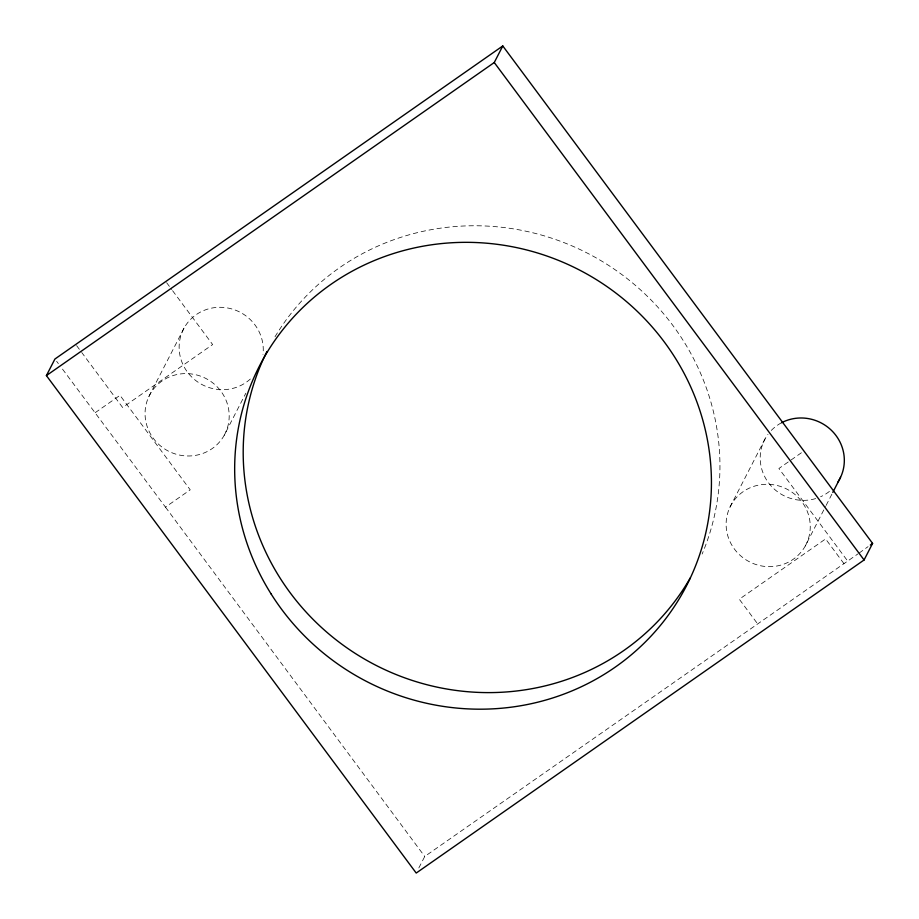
<?xml version="1.0" encoding="UTF-8"?>
<svg xmlns="http://www.w3.org/2000/svg" width="919" height="919" viewBox="0 0 919 919"><rect width="100%" height="100%" fill="white"/><g stroke="black" fill="none" stroke-linecap="round" stroke-linejoin="round"><path stroke-width="0.69" stroke-dasharray="4.59 3.45" d="M148.867 396.571L184.122 327.991M224.213 435.296A42.377 40.873 27.2 0 0 185.787 373.596A42.377 40.873 27.2 0 0 151.382 435.48A42.377 40.873 27.2 0 0 224.213 435.296L245.832 393.217M418.834 867.95L424.739 856.474L857.932 553.904M729.927 507.254L765.182 438.673M805.274 545.978A42.377 40.873 27.2 0 0 766.848 484.279A42.377 40.873 27.2 0 0 732.443 546.162A42.377 40.873 27.2 0 0 805.274 545.978L825.584 506.449M826.101 505.439L832.143 493.698M859.058 553.1L868.087 546.633M95.243 412.642L119.998 395.342L190.222 489.827L165.466 507.127L61.78 368.151M801.402 452.768L778.898 468.506L847.777 561.176M56.633 361.305L58.356 363.591M843.998 563.703L825.595 538.936L739.29 599.222L757.704 623.978M166.638 282.684L171.75 289.554M172.6 290.703L212.645 344.556L122.618 407.485L81.722 352.482M76.61 345.613L80.872 351.334M165.466 507.127L424.739 856.474M250.336 379.03A42.377 40.873 27.2 0 1 183.731 366.13A42.377 40.873 27.2 0 1 213.725 307.75A42.377 40.873 27.2 0 1 262.995 354.401M829.432 491.389A42.377 40.873 27.2 0 1 820.598 496.754M815.704 498.569A42.377 40.873 27.2 0 1 768.502 482.774A42.377 40.873 27.2 0 1 767.962 434.354M771.282 430.425A42.377 40.873 27.2 0 1 781.598 422.717M275.011 336.779A240.135 231.622 27.2 0 1 586.517 252.702A240.135 231.622 27.2 0 1 702.127 554.042"/><path stroke-width="1.38" d="M46.398 375.595L54.922 359.019L502.785 45.95L872.602 543.405L864.078 559.981L416.215 873.05L46.398 375.595L494.261 62.526L502.785 45.95M832.798 492.423L840.517 477.386M870.339 545.013L872.602 543.405M494.261 62.526L864.078 559.981M781.598 422.717A42.377 40.873 27.2 0 1 832.614 431.528A42.377 40.873 27.2 0 1 838.025 481.878M690.261 577.959A240.135 231.622 27.2 0 1 372.069 663.288A240.135 231.622 27.2 0 1 266.935 351.506M271.185 594.065A240.135 231.622 27.2 0 0 683.793 590.871A240.135 231.622 27.2 0 0 464.175 242.34A240.135 231.622 27.2 0 0 271.185 594.065"/></g></svg>
